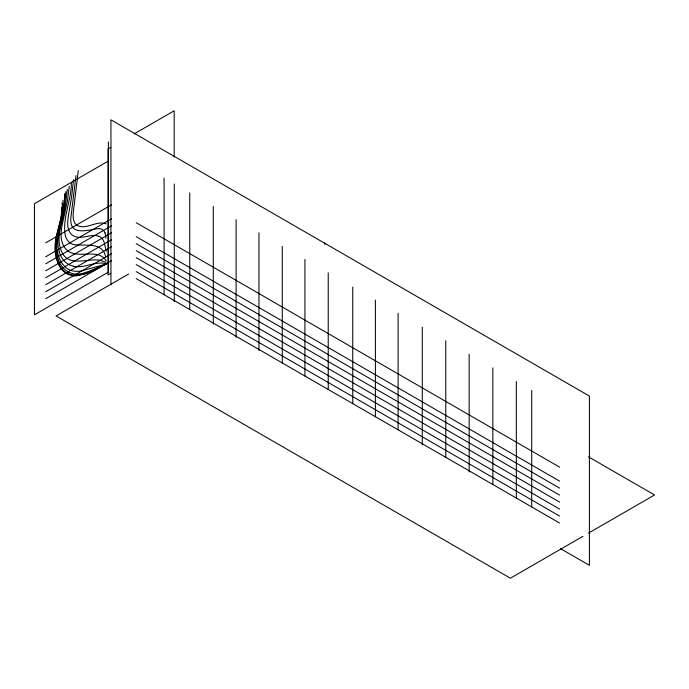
<?xml version="1.0" encoding="UTF-8"?>
<svg xmlns="http://www.w3.org/2000/svg" width="689" height="689" viewBox="0 0 689 689"><rect width="100%" height="100%" fill="white"/><g stroke="black" fill="none" stroke-linecap="round" stroke-linejoin="round"><path stroke-width="1.03" d="M61.872 207.148L61.114 217.543L56.188 236.516A52.295 30.195 -60 0 0 55.051 250.055L55.129 251.192M63.044 200.154L62.785 208.836A55.628 32.116 -60 0 1 62.406 212.686L62.217 213.986A60.046 34.665 -60 0 1 60.916 220.644L57.773 232.813L56.464 240.711A55.275 31.909 -60 0 0 68.814 272.077M73.525 179.812L71.699 196.141L68.435 215.614C67.358 222.297 66.54 231.392 73.077 235.647C81.207 240.461 90.552 233.192 98.983 236.293M64.516 193.687C65.464 211.196 57.661 227.361 56.774 244.586A41.374 23.891 -60 0 0 57.161 250.581L58.126 254.896A61.218 35.346 -60 0 0 62.38 263.896L66.127 267.84A48.643 28.085 -60 0 0 75.265 271.268L77.168 271.354A54.526 31.479 -60 0 0 81.147 271.018L106.261 264.016M76.014 175.566L70.769 218.516A30.006 17.328 -60 0 0 70.812 220.971C71.182 236.603 90.56 229.127 99.259 228.524M71.38 183.162C71.26 200.628 62.432 217.526 65.162 234.983C66.006 239.074 68.736 242.89 72.733 244.371C83.748 246.757 102.764 240.814 105.563 256.876M78.296 170.622L73.525 210.576C72.922 215.442 72.423 221.72 76.729 225.157C85.04 230.057 94.281 222.022 103.083 223.107A29.274 16.906 -60 0 1 106.227 223.899M69.279 186.349L67.393 201.171L62.656 222.581C60.882 230.729 59.538 240.323 64.663 247.609C72.457 258.599 87.503 251.907 98.389 254.896A40.238 23.228 -60 0 1 106.227 260.804M67.324 189.286L66.316 198.32A112.557 64.981 -60 0 1 64.904 207.51C62.656 221.987 54.595 238.687 62.311 253.001C69.064 266.109 85.996 259.253 97.192 259.917A72.405 41.805 -60 0 1 100.318 260.382L106.123 262.302M65.894 191.602L63.354 212.462L58.565 234.045A43.553 25.148 -60 0 0 58.255 247.635L59.228 251.838M110.843 147.36L108.052 148.97L108.052 274.92L110.843 273.3M134.131 133.916L174.188 110.791L174.188 157.075M108.345 161.045L34.45 203.703L34.45 314.821L108.345 272.155M45.698 242.829L111.627 204.762M45.698 256.799L111.627 218.74M45.698 263.792L111.627 225.725M45.698 270.777L111.627 232.71M45.698 277.762L111.627 239.703M45.698 284.755L111.627 246.688M45.698 291.74L111.627 253.673M45.698 298.733L111.627 260.666M128.628 274.033L56.076 315.924L510.385 578.209L582.928 536.326M588.509 533.105L654.55 494.978L588.449 456.816M104.676 264.464C91.482 272.861 68.409 283.773 59.082 264.163C49.462 245.275 62.105 225.432 62.329 206.14A30.927 17.854 -60 0 0 61.976 202.859M105.426 264.163L106.184 263.878M106.175 263.741C96.029 260.838 86.159 267.651 75.928 266.669A49.375 28.507 -60 0 1 73.258 266.221M68.719 272.241L72.827 273.697A48.342 27.913 -60 0 0 82.301 273.49L89.518 271.147L106.227 263.904L85.867 273.499L76.066 275.91A40.927 23.633 -60 0 1 72.457 275.764L67.608 274.231A56.98 32.9 -60 0 1 55.284 251.089M136.233 222.719L559.58 467.133M136.233 236.697L559.58 481.111M136.233 243.682L559.58 488.105M136.233 250.675L559.58 495.09M136.233 257.66L559.58 502.074M136.233 264.645L559.58 509.068M136.233 271.638L559.58 516.052M136.233 278.623L559.58 523.037M560.553 548.659L589.414 565.324L589.414 396.072L110.938 119.826L110.938 284.79M106.175 251.149L104.315 242.838A26.018 15.02 -60 0 0 99.009 236.241M324.743 242.941L324.958 244.431M531.719 390.344L531.719 506.975M516.337 381.465L516.337 498.095M492.85 367.9L492.85 484.531M469.166 354.224L469.166 471.931M445.766 340.719L445.766 457.35M422.279 327.154L422.279 444.861M398.096 313.194L398.096 429.824M375.393 300.094L375.393 416.724M352.751 287.02L352.751 403.651M328.231 272.861L328.231 389.492M304.926 259.409L304.926 376.039M282.266 246.317L282.266 362.957M258.961 232.873L258.961 350.572M236.103 219.67L236.103 337.377M213.297 206.502L213.297 324.209M189.751 192.911L189.751 309.542M174.274 183.972L174.274 301.679M164.094 178.098L164.094 294.728M108.38 141.908L108.38 272.189M99.216 228.636A18.422 10.636 -60 0 1 105.055 232.839M104.986 232.916A21.058 12.152 -60 0 1 105.83 238.222M73.275 266.169A52.261 30.17 -60 0 1 59.194 251.873"/></g></svg>
